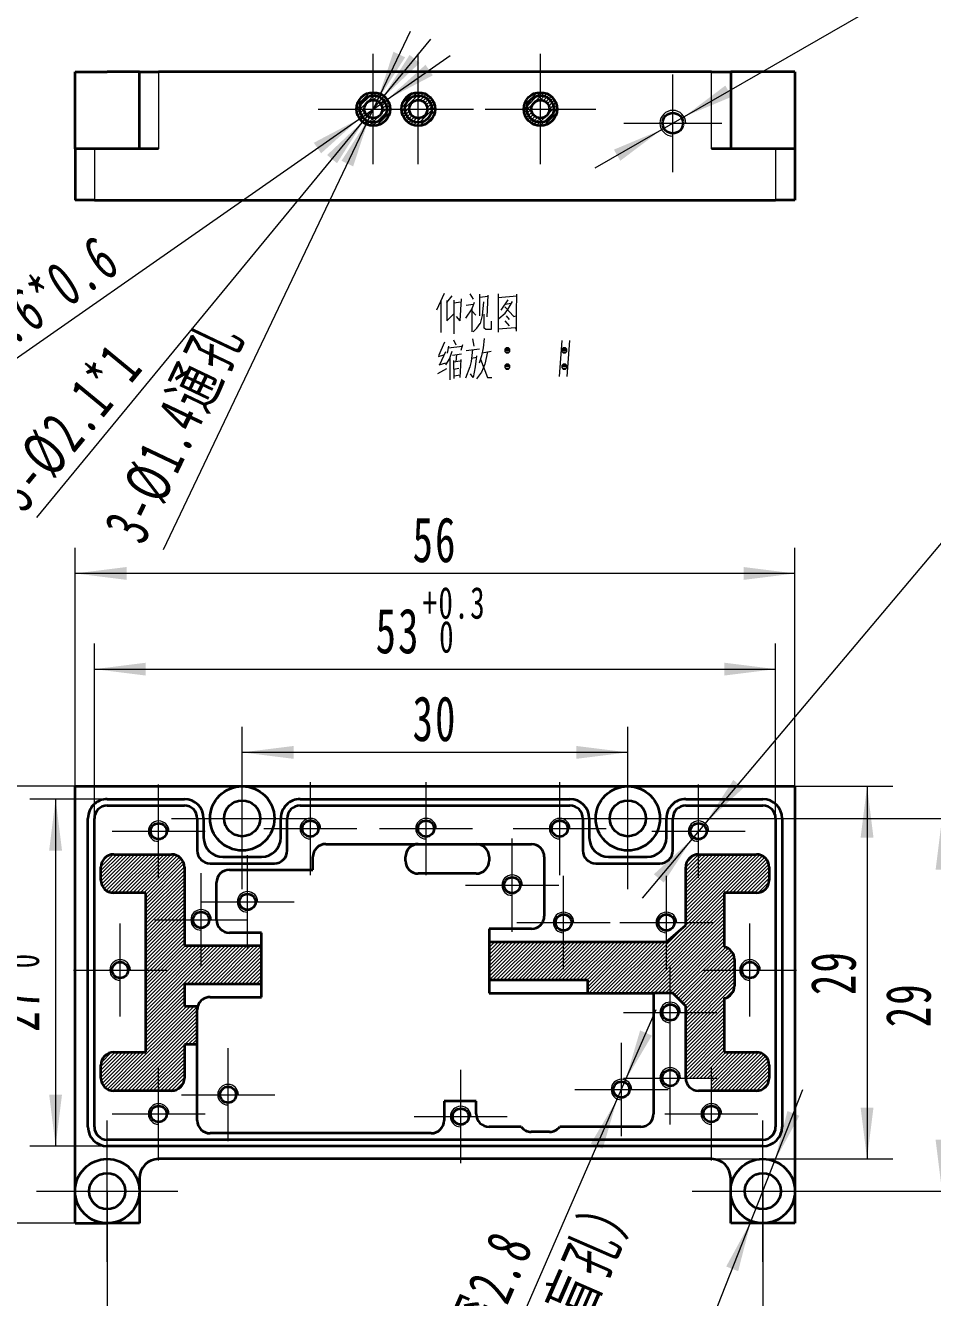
# Model space of a CAD drawing. Header units: millimetres. Extents: x -149 to 251, y -105 to 142.
# Drawn here: x -112.3 to -41.7, y -18.6 to 80.3 of the extents above; entities that cross this region are included whole.
import ezdxf

# ---------------------------------------------------------------- set-up
doc = ezdxf.new("R2010")
doc.units = ezdxf.units.MM
doc.linetypes.add('点画线', pattern=[18, 12, -2, 2, -2])
doc.layers.get('0').update_dxf_attribs({"color": 255, "lineweight": 35})
for name, color, linetype, lineweight in [('中心线层', 1, '点画线', 18), ('剖面线层', 2, 'Continuous', 18), ('尺寸线层', 3, 'Continuous', 18), ('细实线层', 3, 'Continuous', 18)]:
    doc.layers.add(name, color=color, linetype=linetype, lineweight=lineweight)
doc.styles.add('标准', font='', dxfattribs={"width": 0.667})
doc.styles.get('标准').set_extended_font_data('宋体')
doc.dimstyles.new('标准', dxfattribs={"dimtxt": 3.5, "dimasz": 4, "dimexe": 2, "dimexo": 0, "dimgap": 0.85, "dimtad": 1, "dimdec": 1, "dimdsep": 46, "dimtxsty": '标准', "dimblk": '_CAXARROW', "dimcen": 0, "dimdle": 6, "dimclrt": 256, "dimadec": 1, "dimazin": 2, "dimtfac": 0.707107, "dimtmove": 2, "dimatfit": 3, "dimfxl": 0, "dimfrac": 2, "dimtolj": 1, "dimlwd": -1, "dimlwe": -1, "dimarcsym": 0})
pattern_1 = [(45, (0, 0), (-0.14142136, 0.14142136), [])]

# ---------------------------------------------------------------- blocks, each defined once
blk = doc.blocks.new('*X4')
at = {"layer": '尺寸线层', "linetype": 'Continuous'}
for points in [[(-108.452, 37.703), (-104.452, 37.203), (-104.452, 38.203)], [(-52.452, 37.703), (-56.452, 37.203), (-56.452, 38.203)]]:
    blk.add_hatch(color=0, dxfattribs=at).paths.add_polyline_path(points, flags=0)
at = {"layer": '尺寸线层', "color": 0, "linetype": 'Continuous'}
for p, q in [((-108.452, 21.148), (-108.452, 39.703)), ((-52.452, 21.148), (-52.452, 39.703)), ((-52.452, 37.703), (-108.452, 37.703))]:
    blk.add_line(p, q, dxfattribs=at)
at = {"layer": '尺寸线层', "insert": (-80.452, 40.303), "char_height": 3.5, "width": 7, "attachment_point": 5, "line_spacing_factor": 1.15057, "style": '标准'}
blk.add_mtext('\\T1.1;56', dxfattribs=at)
blk = doc.blocks.new('_CAXARROW')
blk.add_hatch(color=256).paths.add_polyline_path([(0, 0), (-1, 0.125), (-1, -0.125)], flags=0)
blk = doc.blocks.new('*X5')
at = {"layer": '尺寸线层', "linetype": 'Continuous'}
for points in [[(-118.906, 21.148), (-118.406, 17.148), (-119.406, 17.148)], [(-118.906, -12.852), (-118.406, -8.852), (-119.406, -8.852)]]:
    blk.add_hatch(color=0, dxfattribs=at).paths.add_polyline_path(points, flags=0)
at = {"layer": '尺寸线层', "color": 0, "linetype": 'Continuous'}
for p, q in [((-108.452, 21.148), (-120.906, 21.148)), ((-118.906, 21.148), (-118.906, -12.852)), ((-108.452, -12.852), (-120.906, -12.852))]:
    blk.add_line(p, q, dxfattribs=at)
at = {"layer": '尺寸线层', "insert": (-121.506, 4.148), "char_height": 3.5, "width": 7, "attachment_point": 5, "rotation": 90, "line_spacing_factor": 1.15057, "style": '标准'}
blk.add_mtext('\\T1.1;34', dxfattribs=at)
blk = doc.blocks.new('*X8')
at = {"attachment_point": 1, "line_spacing_factor": 1.15057, "style": '标准'}
for s, insert, char_height, width in [('\\T1.1;+0.3', (-81.422, 36.656), 2.4749, 98.99498), ('\\T1.1;53', (-85.075, 34.987), 3.5, 140), ('\\T1.1;0', (-80.131, 34.018), 2.4749, 98.99498)]:
    blk.add_mtext(s, dxfattribs=dict(at, insert=insert, char_height=char_height, width=width))
blk = doc.blocks.new('*X7')
at = {"layer": '尺寸线层', "linetype": 'Continuous'}
for points in [[(-106.952, 30.258), (-102.952, 30.758), (-102.952, 29.758)], [(-53.952, 30.258), (-57.952, 30.758), (-57.952, 29.758)]]:
    blk.add_hatch(color=0, dxfattribs=at).paths.add_polyline_path(points, flags=0)
at = {"layer": '尺寸线层', "color": 0, "linetype": 'Continuous'}
for p, q in [((-106.952, 18.648), (-106.952, 32.258)), ((-53.952, 18.648), (-53.952, 32.258)), ((-106.952, 30.258), (-53.952, 30.258))]:
    blk.add_line(p, q, dxfattribs=at)
at = {"layer": '尺寸线层'}
blk.add_blockref('*X8', (0, 0), dxfattribs=at)
blk = doc.blocks.new('*X10')
at = {"attachment_point": 1, "rotation": 90, "line_spacing_factor": 1.15057, "style": '标准'}
for s, insert, char_height, width in [('\\T1.1;+0.3', (-116.37, 5.691), 2.4749, 98.99498), ('\\T1.1;0', (-113.731, 6.982), 2.4749, 98.99498), ('\\T1.1;27', (-114.74, 2.039), 3.5, 140)]:
    blk.add_mtext(s, dxfattribs=dict(at, insert=insert, char_height=char_height, width=width))
blk = doc.blocks.new('*X9')
at = {"layer": '尺寸线层', "linetype": 'Continuous'}
for points in [[(-109.971, 20.148), (-109.471, 16.148), (-110.471, 16.148)], [(-109.971, -6.852), (-109.471, -2.852), (-110.471, -2.852)]]:
    blk.add_hatch(color=0, dxfattribs=at).paths.add_polyline_path(points, flags=0)
at = {"layer": '尺寸线层', "color": 0, "linetype": 'Continuous'}
for p, q in [((-105.952, 20.148), (-111.971, 20.148)), ((-109.971, 20.148), (-109.971, -6.852)), ((-105.952, -6.852), (-111.971, -6.852))]:
    blk.add_line(p, q, dxfattribs=at)
at = {"layer": '尺寸线层'}
blk.add_blockref('*X10', (0, 0), dxfattribs=at)
blk = doc.blocks.new('*X11')
at = {"layer": '尺寸线层', "linetype": 'Continuous'}
for points in [[(-46.842, 21.148), (-46.342, 17.148), (-47.342, 17.148)], [(-46.842, -7.852), (-46.342, -3.852), (-47.342, -3.852)]]:
    blk.add_hatch(color=0, dxfattribs=at).paths.add_polyline_path(points, flags=0)
at = {"layer": '尺寸线层', "color": 0, "linetype": 'Continuous'}
for p, q in [((-52.452, 21.148), (-44.842, 21.148)), ((-46.842, 21.148), (-46.842, -7.852)), ((-58.952, -7.852), (-44.842, -7.852))]:
    blk.add_line(p, q, dxfattribs=at)
at = {"layer": '尺寸线层', "insert": (-49.442, 6.648), "char_height": 3.5, "width": 7, "attachment_point": 5, "rotation": 90, "line_spacing_factor": 1.15057, "style": '标准'}
blk.add_mtext('\\T1.1;29', dxfattribs=at)
blk = doc.blocks.new('*X12')
at = {"layer": '尺寸线层', "linetype": 'Continuous'}
for points in [[(-65.633, -1.719), (-64.495, 2.148), (-63.578, 1.749)], [(-66.272, -3.186), (-68.327, -6.654), (-67.41, -7.053)]]:
    blk.add_hatch(color=0, dxfattribs=at).paths.add_polyline_path(points, flags=0)
at = {"layer": '尺寸线层', "color": 0, "linetype": 'Continuous'}
blk.add_line((-81.18, -37.434), (-63.238, 3.783), dxfattribs=at)
at = {"layer": '尺寸线层', "char_height": 3.5, "attachment_point": 5, "rotation": 66.47674, "line_spacing_factor": 1.15057, "style": '标准'}
for s, insert, width in [('\\T1.1;底孔深%%C3.5（盲孔）', (-72.383, -25.152), 59.08879), ('\\T1.1;4-M1.6深2.8', (-78.033, -22.693), 38.88758)]:
    blk.add_mtext(s, dxfattribs=dict(at, insert=insert, width=width))
blk = doc.blocks.new('*X13')
at = {"layer": '尺寸线层', "linetype": 'Continuous'}
for points in [[(-59.437, 18.26), (-56.479, 20.999), (-57.245, 21.643)], [(-60.467, 17.036), (-62.66, 13.653), (-63.425, 14.297)]]:
    blk.add_hatch(color=0, dxfattribs=at).paths.add_polyline_path(points, flags=0)
at = {"layer": '尺寸线层', "color": 0, "linetype": 'Continuous'}
blk.add_line((-22.6, 62.041), (-64.33, 12.445), dxfattribs=at)
at = {"layer": '尺寸线层', "char_height": 3.5, "attachment_point": 5, "rotation": 49.92254, "line_spacing_factor": 1.15057, "style": '标准'}
for s, insert, width in [('\\T1.1;15-M1.6深4', (-30.507, 57.301), 34.87224), ('\\T1.1;底孔深5', (-25.792, 53.333), 23.58883)]:
    blk.add_mtext(s, dxfattribs=dict(at, insert=insert, width=width))
blk = doc.blocks.new('*X16')
at = {"layer": '尺寸线层', "linetype": 'Continuous'}
for points in [[(-54.036, -8.026), (-53.035, -4.121), (-52.105, -4.488)], [(-55.869, -12.678), (-57.8, -16.217), (-56.87, -16.583)]]:
    blk.add_hatch(color=0, dxfattribs=at).paths.add_polyline_path(points, flags=0)
at = {"layer": '尺寸线层', "color": 0, "linetype": 'Continuous'}
blk.add_line((-67.788, -42.933), (-51.837, -2.444), dxfattribs=at)
at = {"layer": '尺寸线层', "char_height": 3.5, "attachment_point": 5, "rotation": 68.49744, "line_spacing_factor": 1.15057, "style": '标准'}
for s, insert, width in [('\\T1.1;4-%%C2.8', (-68.287, -37.106), 20.95862), ('\\T1.1;%%C5*90%%D', (-63.376, -39.04), 20.46578)]:
    blk.add_mtext(s, dxfattribs=dict(at, insert=insert, width=width))
blk = doc.blocks.new('*X17')
at = {"layer": '尺寸线层', "linetype": 'Continuous'}
for points in [[(-95.452, 23.78), (-91.452, 23.28), (-91.452, 24.28)], [(-65.452, 23.78), (-69.452, 23.28), (-69.452, 24.28)]]:
    blk.add_hatch(color=0, dxfattribs=at).paths.add_polyline_path(points, flags=0)
at = {"layer": '尺寸线层', "color": 0, "linetype": 'Continuous'}
for p, q in [((-95.452, 18.648), (-95.452, 25.78)), ((-65.452, 18.648), (-65.452, 25.78)), ((-65.452, 23.78), (-95.452, 23.78))]:
    blk.add_line(p, q, dxfattribs=at)
at = {"layer": '尺寸线层', "insert": (-80.452, 26.38), "char_height": 3.5, "width": 7, "attachment_point": 5, "line_spacing_factor": 1.15057, "style": '标准'}
blk.add_mtext('\\T1.1;30', dxfattribs=at)
blk = doc.blocks.new('*X18')
at = {"layer": '尺寸线层', "linetype": 'Continuous'}
for points in [[(-41.009, 18.648), (-40.509, 14.648), (-41.509, 14.648)], [(-41.009, -10.352), (-40.509, -6.352), (-41.509, -6.352)]]:
    blk.add_hatch(color=0, dxfattribs=at).paths.add_polyline_path(points, flags=0)
at = {"layer": '尺寸线层', "color": 0, "linetype": 'Continuous'}
for p, q in [((-65.452, 18.648), (-39.009, 18.648)), ((-41.009, 18.648), (-41.009, -10.352)), ((-54.952, -10.352), (-39.009, -10.352))]:
    blk.add_line(p, q, dxfattribs=at)
at = {"layer": '尺寸线层', "insert": (-43.609, 4.148), "char_height": 3.5, "width": 7, "attachment_point": 5, "rotation": 90, "line_spacing_factor": 1.15057, "style": '标准'}
blk.add_mtext('\\T1.1;29', dxfattribs=at)
blk = doc.blocks.new('*X19')
at = {"layer": '尺寸线层', "linetype": 'Continuous'}
for points in [[(-105.952, -45.093), (-101.952, -45.593), (-101.952, -44.593)], [(-54.952, -45.093), (-58.952, -45.593), (-58.952, -44.593)]]:
    blk.add_hatch(color=0, dxfattribs=at).paths.add_polyline_path(points, flags=0)
at = {"layer": '尺寸线层', "color": 0, "linetype": 'Continuous'}
for p, q in [((-105.952, -10.352), (-105.952, -47.093)), ((-54.952, -10.352), (-54.952, -47.093)), ((-54.952, -45.093), (-105.952, -45.093))]:
    blk.add_line(p, q, dxfattribs=at)
at = {"layer": '尺寸线层', "insert": (-80.452, -42.493), "char_height": 3.5, "width": 7, "attachment_point": 5, "line_spacing_factor": 1.15057, "style": '标准'}
blk.add_mtext('\\T1.1;51', dxfattribs=at)
blk = doc.blocks.new('*X26')
at = {"layer": '尺寸线层', "linetype": 'Continuous'}
for points in [[(-61.085, 73.233), (-57.368, 74.792), (-57.866, 75.659)], [(-62.819, 72.236), (-66.039, 69.81), (-66.537, 70.677)]]:
    blk.add_hatch(color=0, dxfattribs=at).paths.add_polyline_path(points, flags=0)
at = {"layer": '尺寸线层', "color": 0, "linetype": 'Continuous'}
blk.add_line((-41.015, 84.765), (-68.022, 69.247), dxfattribs=at)
at = {"layer": '尺寸线层', "insert": (-46.256, 85.212), "char_height": 3.5, "width": 17.28568, "attachment_point": 5, "rotation": 29.88054, "line_spacing_factor": 1.15057, "style": '标准'}
blk.add_mtext('\\T1.1;M2深4', dxfattribs=at)
blk = doc.blocks.new('*X27')
at = {"layer": '尺寸线层', "linetype": 'Continuous'}
for points in [[(-84.186, 74.579), (-81.193, 77.278), (-80.621, 76.459)], [(-86.318, 73.09), (-89.884, 71.21), (-89.312, 70.39)]]:
    blk.add_hatch(color=0, dxfattribs=at).paths.add_polyline_path(points, flags=0)
at = {"layer": '尺寸线层', "color": 0, "linetype": 'Continuous'}
blk.add_line((-118.963, 50.298), (-79.267, 78.013), dxfattribs=at)
at = {"layer": '尺寸线层', "insert": (-113.187, 57.502), "char_height": 3.5, "width": 35.43771, "attachment_point": 5, "rotation": 34.92248, "line_spacing_factor": 1.15057, "style": '标准'}
blk.add_mtext('\\T1.1;3-%%C2.6*0.6', dxfattribs=at)
blk = doc.blocks.new('*X28')
at = {"layer": '尺寸线层', "linetype": 'Continuous'}
for points in [[(-84.585, 74.645), (-82.427, 78.05), (-81.655, 77.414)], [(-85.92, 73.024), (-88.849, 70.255), (-88.078, 69.619)]]:
    blk.add_hatch(color=0, dxfattribs=at).paths.add_polyline_path(points, flags=0)
at = {"layer": '尺寸线层', "color": 0, "linetype": 'Continuous'}
blk.add_line((-111.437, 42.052), (-80.769, 79.276), dxfattribs=at)
at = {"layer": '尺寸线层', "insert": (-109.021, 49.074), "char_height": 3.5, "width": 27.82205, "attachment_point": 5, "rotation": 50.51536, "line_spacing_factor": 1.15057, "style": '标准'}
blk.add_mtext('\\T1.1;3-%%C2.1*1', dxfattribs=at)
blk = doc.blocks.new('*X29')
at = {"layer": '尺寸线层', "linetype": 'Continuous'}
for points in [[(-84.951, 74.466), (-83.682, 78.292), (-82.779, 77.862)], [(-85.554, 73.202), (-87.726, 69.807), (-86.823, 69.376)]]:
    blk.add_hatch(color=0, dxfattribs=at).paths.add_polyline_path(points, flags=0)
at = {"layer": '尺寸线层', "color": 0, "linetype": 'Continuous'}
blk.add_line((-101.588, 39.555), (-82.37, 79.883), dxfattribs=at)
at = {"layer": '尺寸线层', "insert": (-100.626, 48.748), "char_height": 3.5, "width": 34.85149, "attachment_point": 5, "rotation": 64.51957, "line_spacing_factor": 1.15057, "style": '标准'}
blk.add_mtext('\\T1.1;3-%%C1.4通孔', dxfattribs=at)

msp = doc.modelspace()

# ---------------------------------------------------------------- hatches: boundary and pattern name
at = {"layer": '剖面线层'}
h = msp.add_hatch(dxfattribs=at)
h.set_pattern_fill('无图案', color=256, scale=0.2, angle=45, style=0, pattern_type=0)
h.set_pattern_definition(pattern_1)
edge = h.paths.add_edge_path(flags=0)
edge.add_line((-85.252, 72.534), (-85.252, 72.647))
edge.add_line((-85.252, 72.647), (-85.252, 72.784))
edge.add_arc((-85.252, 73.834), 1.05, 270, 360)
edge.add_line((-84.202, 73.834), (-83.952, 73.834))
edge.add_arc((-85.252, 73.834), 1.3, -90, 0, ccw=False)
edge = h.paths.add_edge_path(flags=0)
edge.add_arc((-85.252, 73.834), 1.3, 243.87227, 270, ccw=False)
edge.add_arc((-85.252, 73.834), 1.3, 180, 243.87227, ccw=False)
edge.add_line((-86.552, 73.834), (-86.302, 73.834))
edge.add_arc((-85.252, 73.834), 1.05, 180, 270)
edge.add_line((-85.252, 72.784), (-85.252, 72.534))
edge = h.paths.add_edge_path(flags=0)
edge.add_arc((-85.252, 73.834), 1.3, 152.92785, 180, ccw=False)
edge.add_arc((-85.252, 73.834), 1.3, 90, 152.92785, ccw=False)
edge.add_line((-85.252, 75.134), (-85.252, 74.884))
edge.add_arc((-85.252, 73.834), 1.05, 90, 180)
edge.add_line((-86.302, 73.834), (-86.552, 73.834))
edge = h.paths.add_edge_path(flags=0)
edge.add_arc((-85.252, 73.834), 1.05, 0, 74.40808)
edge.add_arc((-85.252, 73.834), 1.05, 74.40808, 90)
edge.add_line((-85.252, 74.884), (-85.252, 75.134))
edge.add_arc((-85.252, 73.834), 1.3, 0, 90, ccw=False)
edge.add_line((-83.952, 73.834), (-84.202, 73.834))
edge = h.paths.add_edge_path(flags=0)
edge.add_arc((-85.252, 73.834), 0.7, 0, 49.42473)
edge.add_arc((-85.252, 73.834), 0.7, 49.42473, 90)
edge.add_line((-85.252, 74.534), (-85.252, 74.884))
edge.add_arc((-85.252, 73.834), 1.05, 0, 90, ccw=False)
edge.add_line((-84.202, 73.834), (-84.552, 73.834))
edge = h.paths.add_edge_path(flags=0)
edge.add_arc((-85.252, 73.834), 0.7, 270, 320.24568)
edge.add_arc((-85.252, 73.834), 0.7, 320.24568, 360)
edge.add_line((-84.552, 73.834), (-84.202, 73.834))
edge.add_arc((-85.252, 73.834), 1.05, -90, 0, ccw=False)
edge.add_line((-85.252, 72.784), (-85.252, 73.134))
edge = h.paths.add_edge_path(flags=0)
edge.add_arc((-85.252, 73.834), 1.05, 224.61458, 270, ccw=False)
edge.add_arc((-85.252, 73.834), 1.05, 180, 224.61458, ccw=False)
edge.add_line((-86.302, 73.834), (-85.952, 73.834))
edge.add_arc((-85.252, 73.834), 0.7, 180, 270)
edge.add_line((-85.252, 73.134), (-85.252, 72.784))
edge = h.paths.add_edge_path(flags=0)
edge.add_arc((-85.252, 73.834), 1.05, 159.26228, 180, ccw=False)
edge.add_arc((-85.252, 73.834), 1.05, 90, 159.26228, ccw=False)
edge.add_line((-85.252, 74.884), (-85.252, 74.534))
edge.add_arc((-85.252, 73.834), 0.7, 90, 180)
edge.add_line((-85.952, 73.834), (-86.302, 73.834))
h = msp.add_hatch(dxfattribs=at)
h.set_pattern_fill('无图案', color=256, scale=0.2, angle=45, style=0, pattern_type=0)
h.set_pattern_definition(pattern_1)
edge = h.paths.add_edge_path(flags=0)
edge.add_arc((-81.752, 73.834), 1.3, 231.54979, 270, ccw=False)
edge.add_arc((-81.752, 73.834), 1.3, 180, 231.54979, ccw=False)
edge.add_line((-83.052, 73.834), (-82.802, 73.834))
edge.add_arc((-81.752, 73.834), 1.05, 180, 270)
edge.add_line((-81.752, 72.784), (-81.752, 72.534))
edge = h.paths.add_edge_path(flags=0)
edge.add_arc((-81.752, 73.834), 1.3, 142.40074, 180, ccw=False)
edge.add_arc((-81.752, 73.834), 1.3, 90, 142.40074, ccw=False)
edge.add_line((-81.752, 75.134), (-81.752, 74.884))
edge.add_arc((-81.752, 73.834), 1.05, 90, 180)
edge.add_line((-82.802, 73.834), (-83.052, 73.834))
edge = h.paths.add_edge_path(flags=0)
edge.add_arc((-81.752, 73.834), 1.05, 141.52578, 180, ccw=False)
edge.add_arc((-81.752, 73.834), 1.05, 90, 141.52578, ccw=False)
edge.add_line((-81.752, 74.884), (-81.752, 74.534))
edge.add_arc((-81.752, 73.834), 0.7, 90, 180)
edge.add_line((-82.452, 73.834), (-82.802, 73.834))
edge = h.paths.add_edge_path(flags=0)
edge.add_arc((-81.752, 73.834), 1.05, 213.04504, 270, ccw=False)
edge.add_arc((-81.752, 73.834), 1.05, 180, 213.04504, ccw=False)
edge.add_line((-82.802, 73.834), (-82.452, 73.834))
edge.add_arc((-81.752, 73.834), 0.7, 180, 270)
edge.add_line((-81.752, 73.134), (-81.752, 72.784))
edge = h.paths.add_edge_path(flags=0)
edge.add_line((-81.752, 72.534), (-81.752, 72.702))
edge.add_line((-81.752, 72.702), (-81.752, 72.784))
edge.add_arc((-81.752, 73.834), 1.05, 270, 360)
edge.add_line((-80.702, 73.834), (-80.452, 73.834))
edge.add_arc((-81.752, 73.834), 1.3, -90, 0, ccw=False)
edge = h.paths.add_edge_path(flags=0)
edge.add_line((-81.752, 72.784), (-81.752, 73.115))
edge.add_line((-81.752, 73.115), (-81.752, 73.134))
edge.add_arc((-81.752, 73.834), 0.7, 270, 360)
edge.add_line((-81.052, 73.834), (-80.702, 73.834))
edge.add_arc((-81.752, 73.834), 1.05, 270, 360, ccw=False)
edge = h.paths.add_edge_path(flags=0)
edge.add_arc((-81.752, 73.834), 1.05, 360, 380.05897)
edge.add_arc((-81.752, 73.834), 1.05, 20.05897, 90)
edge.add_line((-81.752, 74.884), (-81.752, 75.134))
edge.add_arc((-81.752, 73.834), 1.3, 0, 90, ccw=False)
edge.add_line((-80.452, 73.834), (-80.702, 73.834))
edge = h.paths.add_edge_path(flags=0)
edge.add_arc((-81.752, 73.834), 0.7, 0, 30.96275)
edge.add_arc((-81.752, 73.834), 0.7, 30.96275, 90)
edge.add_line((-81.752, 74.534), (-81.752, 74.884))
edge.add_arc((-81.752, 73.834), 1.05, 0, 90, ccw=False)
edge.add_line((-80.702, 73.834), (-81.052, 73.834))
h = msp.add_hatch(dxfattribs=at)
h.set_pattern_fill('无图案', color=256, scale=0.2, angle=45, style=0, pattern_type=0)
h.set_pattern_definition(pattern_1)
edge = h.paths.add_edge_path(flags=0)
edge.add_arc((-72.252, 73.834), 1.3, 240.92125, 270, ccw=False)
edge.add_arc((-72.252, 73.834), 1.3, 180, 240.92125, ccw=False)
edge.add_line((-73.552, 73.834), (-73.302, 73.834))
edge.add_arc((-72.252, 73.834), 1.05, 180, 270)
edge.add_line((-72.252, 72.784), (-72.252, 72.534))
edge = h.paths.add_edge_path(flags=0)
edge.add_arc((-72.252, 73.834), 1.05, 227.68137, 270, ccw=False)
edge.add_arc((-72.252, 73.834), 1.05, 180, 227.68137, ccw=False)
edge.add_line((-73.302, 73.834), (-72.952, 73.834))
edge.add_arc((-72.252, 73.834), 0.7, 180, 270)
edge.add_line((-72.252, 73.134), (-72.252, 72.784))
edge = h.paths.add_edge_path(flags=0)
edge.add_line((-72.252, 72.534), (-72.252, 72.718))
edge.add_line((-72.252, 72.718), (-72.252, 72.784))
edge.add_arc((-72.252, 73.834), 1.05, 270, 360)
edge.add_line((-71.202, 73.834), (-70.952, 73.834))
edge.add_arc((-72.252, 73.834), 1.3, 270, 360, ccw=False)
edge = h.paths.add_edge_path(flags=0)
edge.add_line((-72.252, 72.784), (-72.252, 73.118))
edge.add_line((-72.252, 73.118), (-72.252, 73.134))
edge.add_arc((-72.252, 73.834), 0.7, 270, 360)
edge.add_line((-71.552, 73.834), (-71.202, 73.834))
edge.add_arc((-72.252, 73.834), 1.05, 270, 360, ccw=False)
edge = h.paths.add_edge_path(flags=0)
edge.add_arc((-72.252, 73.834), 0.7, 0, 22.06059)
edge.add_arc((-72.252, 73.834), 0.7, 22.06059, 90)
edge.add_line((-72.252, 74.534), (-72.252, 74.884))
edge.add_arc((-72.252, 73.834), 1.05, 0, 90, ccw=False)
edge.add_line((-71.202, 73.834), (-71.552, 73.834))
edge = h.paths.add_edge_path(flags=0)
edge.add_arc((-72.252, 73.834), 1.05, 0, 16.19715)
edge.add_arc((-72.252, 73.834), 1.05, 16.19715, 90)
edge.add_line((-72.252, 74.884), (-72.252, 75.134))
edge.add_arc((-72.252, 73.834), 1.3, 0, 90, ccw=False)
edge.add_line((-70.952, 73.834), (-71.202, 73.834))
edge = h.paths.add_edge_path(flags=0)
edge.add_arc((-72.252, 73.834), 1.05, 166.85648, 180, ccw=False)
edge.add_arc((-72.252, 73.834), 1.05, 90, 166.85648, ccw=False)
edge.add_line((-72.252, 74.884), (-72.252, 74.534))
edge.add_arc((-72.252, 73.834), 0.7, 90, 180)
edge.add_line((-72.952, 73.834), (-73.302, 73.834))
edge = h.paths.add_edge_path(flags=0)
edge.add_arc((-72.252, 73.834), 1.3, 171.50119, 180, ccw=False)
edge.add_arc((-72.252, 73.834), 1.3, 90, 171.50119, ccw=False)
edge.add_line((-72.252, 75.134), (-72.252, 74.884))
edge.add_arc((-72.252, 73.834), 1.05, 90, 180)
edge.add_line((-73.302, 73.834), (-73.552, 73.834))
h = msp.add_hatch(dxfattribs=at)
h.set_pattern_fill('无图案', color=256, scale=0.2, angle=45, style=0, pattern_type=0)
h.set_pattern_definition(pattern_1)
edge = h.paths.add_edge_path(flags=0)
edge.add_line((-102.952, 0.448), (-102.952, 6.22))
edge.add_line((-102.952, 6.22), (-102.952, 6.848))
edge.add_line((-102.952, 6.848), (-102.952, 12.848))
edge.add_line((-102.952, 12.848), (-105.452, 12.848))
edge.add_arc((-105.452, 13.848), 1, 180.00001, 270, ccw=False)
edge.add_line((-106.452, 13.848), (-106.452, 14.848))
edge.add_arc((-105.452, 14.848), 1, 90, 179.99979, ccw=False)
edge.add_line((-105.452, 15.848), (-101.952, 15.848))
edge.add_line((-101.952, 15.848), (-100.952, 15.848))
edge.add_arc((-100.952, 14.848), 1, 0, 90, ccw=False)
edge.add_line((-99.952, 14.848), (-99.952, 10.748))
edge.add_line((-99.952, 10.748), (-99.952, 8.748))
edge.add_line((-99.952, 8.748), (-98.652, 8.748))
edge.add_line((-98.652, 8.748), (-93.952, 8.748))
edge.add_line((-93.952, 8.748), (-93.952, 5.748))
edge.add_line((-93.952, 5.748), (-99.952, 5.748))
edge.add_line((-99.952, 5.748), (-99.952, 4.048))
edge.add_line((-99.952, 4.048), (-98.906, 4.048))
edge.add_arc((-97.952, 3.748), 1, 162.54308, 180.00001)
edge.add_line((-98.952, 3.748), (-98.952, 1.048))
edge.add_line((-98.952, 1.048), (-99.952, 1.048))
edge.add_line((-99.952, 1.048), (-99.952, -1.552))
edge.add_arc((-100.952, -1.552), 1, -90, 0, ccw=False)
edge.add_line((-100.952, -2.552), (-101.952, -2.552))
edge.add_line((-101.952, -2.552), (-105.452, -2.552))
edge.add_arc((-105.452, -1.552), 1, 180.00001, 270, ccw=False)
edge.add_line((-106.452, -1.552), (-106.452, -0.552))
edge.add_arc((-105.452, -0.552), 1, 90, 180.00001, ccw=False)
edge.add_line((-105.452, 0.448), (-102.952, 0.448))
h = msp.add_hatch(dxfattribs=at)
h.set_pattern_fill('无图案', color=256, scale=0.2, angle=45, style=0, pattern_type=0)
h.set_pattern_definition(pattern_1)
edge = h.paths.add_edge_path(flags=0)
edge.add_line((-76.252, 9.048), (-70.452, 9.048))
edge.add_line((-70.452, 9.048), (-62.452, 9.048))
edge.add_line((-62.452, 9.048), (-60.952, 10.348))
edge.add_line((-60.952, 10.348), (-60.952, 10.548))
edge.add_line((-60.952, 10.548), (-60.952, 14.848))
edge.add_arc((-59.952, 14.848), 1, 90, 180.00001, ccw=False)
edge.add_line((-59.952, 15.848), (-55.452, 15.848))
edge.add_arc((-55.452, 14.848), 1, 0, 90, ccw=False)
edge.add_line((-54.452, 14.848), (-54.452, 13.848))
edge.add_arc((-55.452, 13.848), 1, -90, 0, ccw=False)
edge.add_line((-55.452, 12.848), (-57.952, 12.848))
edge.add_line((-57.952, 12.848), (-57.952, 8.648))
edge.add_arc((-58.152, 7.668), 1, 0, 78.46304, ccw=False)
edge.add_line((-57.152, 7.668), (-57.152, 6.848))
edge.add_line((-57.152, 6.848), (-57.152, 5.628))
edge.add_arc((-58.152, 5.628), 1, -78.46304, 0, ccw=False)
edge.add_line((-57.952, 4.648), (-57.952, 0.448))
edge.add_line((-57.952, 0.448), (-55.452, 0.448))
edge.add_arc((-55.452, -0.552), 1, 0, 90, ccw=False)
edge.add_line((-54.452, -0.552), (-54.452, -1.552))
edge.add_arc((-55.452, -1.552), 1, -90, 0, ccw=False)
edge.add_line((-55.452, -2.552), (-58.952, -2.552))
edge.add_line((-58.952, -2.552), (-58.952, -1.552))
edge.add_line((-58.952, -1.552), (-60.952, -1.552))
edge.add_line((-60.952, -1.552), (-60.952, 3.548))
edge.add_line((-60.952, 3.548), (-60.952, 4.048))
edge.add_line((-60.952, 4.048), (-61.952, 5.048))
edge.add_line((-61.952, 5.048), (-63.452, 5.048))
edge.add_line((-63.452, 5.048), (-68.552, 5.048))
edge.add_line((-68.552, 5.048), (-68.552, 6.048))
edge.add_line((-68.552, 6.048), (-76.252, 6.048))
edge.add_line((-76.252, 6.048), (-76.252, 6.979))
edge.add_line((-76.252, 6.979), (-76.252, 9.048))

# ---------------------------------------------------------------- linework, layer by layer
at = {"color": 7, "lineweight": 35, "ltscale": 0.15}
for p, q in [((-108.452, 70.734), (-108.452, 76.734)), ((-103.452, 70.734), (-103.452, 76.734)), ((-57.452, 76.734), (-57.452, 70.734)), ((-52.452, 76.734), (-52.452, 70.734)), ((-105.952, 20.148), (-99.952, 20.148)), ((-60.952, 20.148), (-54.952, 20.148)), ((-105.952, 19.648), (-99.952, 19.648)), ((-60.952, 19.648), (-54.952, 19.648))]:
    msp.add_line(p, q, dxfattribs=at)
at = {"color": 7, "lineweight": 35, "ltscale": 0.0625}
for p, q in [((-108.452, 76.734), (-105.952, 76.734)), ((-103.452, 76.734), (-105.952, 76.734)), ((-54.952, 76.734), (-57.452, 76.734)), ((-52.452, 76.734), (-54.952, 76.734)), ((-98.952, 18.648), (-98.952, 16.148)), ((-91.952, 16.148), (-91.952, 18.648)), ((-68.952, 18.648), (-68.952, 16.148)), ((-61.952, 16.148), (-61.952, 18.648)), ((-102.952, 12.848), (-105.452, 12.848)), ((-55.452, 12.848), (-57.952, 12.848)), ((-105.452, 0.448), (-102.952, 0.448)), ((-57.952, 0.448), (-55.452, 0.448)), ((-77.252, -3.352), (-79.752, -3.352)), ((-73.752, -5.352), (-76.252, -5.352)), ((-108.452, -12.852), (-108.452, -10.352)), ((-103.452, -10.352), (-103.452, -12.852)), ((-57.452, -12.852), (-57.452, -10.352)), ((-52.452, -10.352), (-52.452, -12.852)), ((-108.452, -12.852), (-105.952, -12.852)), ((-103.452, -12.852), (-105.952, -12.852)), ((-54.952, -12.852), (-57.452, -12.852)), ((-52.452, -12.852), (-54.952, -12.852))]:
    msp.add_line(p, q, dxfattribs=at)
at = {"color": 7, "lineweight": 35, "ltscale": 0.0375}
for p, q in [((-103.452, 76.734), (-101.952, 76.734)), ((-58.952, 76.734), (-57.452, 76.734)), ((-101.952, 70.734), (-103.452, 70.734)), ((-57.452, 70.734), (-58.952, 70.734)), ((-106.952, 66.734), (-108.452, 66.734)), ((-52.452, 66.734), (-53.952, 66.734)), ((-98.452, 18.648), (-98.452, 17.148)), ((-92.452, 17.148), (-92.452, 18.648)), ((-68.452, 18.648), (-68.452, 17.148)), ((-62.452, 17.148), (-62.452, 18.648)), ((-61.952, 5.048), (-63.452, 5.048)), ((-79.752, -3.352), (-79.752, -4.852))]:
    msp.add_line(p, q, dxfattribs=at)
at = {"color": 7, "lineweight": 35}
for p, q in [((-58.952, 76.734), (-101.952, 76.734)), ((-106.952, 66.734), (-53.952, 66.734)), ((-108.452, 21.148), (-52.452, 21.148)), ((-108.452, -10.352), (-108.452, 21.148)), ((-52.452, 21.148), (-52.452, -10.352)), ((-90.952, 20.148), (-69.952, 20.148)), ((-90.952, 19.648), (-69.952, 19.648)), ((-107.452, -5.352), (-107.452, 18.648)), ((-106.952, -5.352), (-106.952, 18.648)), ((-53.952, 18.648), (-53.952, -5.352)), ((-53.452, 18.648), (-53.452, -5.352)), ((-54.952, -6.352), (-105.952, -6.352)), ((-54.952, -6.852), (-105.952, -6.852)), ((-58.952, -7.852), (-101.952, -7.852))]:
    msp.add_line(p, q, dxfattribs=at)
at = {"color": 7, "lineweight": 13, "ltscale": 0.15}
for p, q in [((-101.952, 76.734), (-101.952, 70.734)), ((-58.952, 70.734), (-58.952, 76.734))]:
    msp.add_line(p, q, dxfattribs=at)
at = {"color": 7, "lineweight": 35, "ltscale": 0.1}
for p, q in [((-108.452, 70.734), (-108.452, 66.734)), ((-52.452, 70.734), (-52.452, 66.734))]:
    msp.add_line(p, q, dxfattribs=at)
at = {"color": 7, "lineweight": 35, "ltscale": 0.125}
for p, q in [((-103.452, 70.734), (-108.452, 70.734)), ((-52.452, 70.734), (-57.452, 70.734)), ((-97.952, 15.148), (-92.952, 15.148)), ((-67.952, 15.148), (-62.952, 15.148))]:
    msp.add_line(p, q, dxfattribs=at)
at = {"color": 7, "lineweight": 13, "ltscale": 0.1}
for p, q in [((-106.952, 70.734), (-106.952, 66.734)), ((-53.952, 70.734), (-53.952, 66.734))]:
    msp.add_line(p, q, dxfattribs=at)
at = {"color": 7, "lineweight": 35, "ltscale": 0.1125}
for p, q in [((-105.452, 15.848), (-100.952, 15.848)), ((-59.952, 15.848), (-55.452, 15.848)), ((-60.952, 10.348), (-60.952, 14.848)), ((-77.252, 14.348), (-81.752, 14.348)), ((-100.952, -2.552), (-105.452, -2.552)), ((-55.452, -2.552), (-59.952, -2.552))]:
    msp.add_line(p, q, dxfattribs=at)
at = {"color": 7, "lineweight": 35, "ltscale": 0.400002}
msp.add_line((-88.952, 16.648), (-72.952, 16.648), dxfattribs=at)
at = {"color": 7, "lineweight": 35, "ltscale": 0.025}
for p, q in [((-106.452, 13.848), (-106.452, 14.848)), ((-89.952, 14.648), (-89.952, 15.648)), ((-54.452, 14.848), (-54.452, 13.848)), ((-76.252, 10.048), (-76.252, 9.048)), ((-93.952, 8.748), (-93.952, 9.748)), ((-76.252, 6.048), (-76.252, 5.048)), ((-68.552, 5.048), (-68.552, 6.048)), ((-98.952, 1.048), (-99.952, 1.048)), ((-106.452, -1.552), (-106.452, -0.552)), ((-77.252, -4.352), (-77.252, -3.352)), ((-103.452, -9.352), (-103.452, -10.352)), ((-57.452, -10.352), (-57.452, -9.352))]:
    msp.add_line(p, q, dxfattribs=at)
at = {"color": 7, "lineweight": 35, "ltscale": 0.152499}
msp.add_line((-99.952, 14.848), (-99.952, 8.748), dxfattribs=at)
at = {"color": 7, "lineweight": 35, "ltscale": 0.075}
for p, q in [((-96.952, 15.648), (-93.952, 15.648)), ((-66.952, 15.648), (-63.952, 15.648)), ((-76.252, 9.048), (-76.252, 6.048)), ((-93.952, 5.748), (-93.952, 8.748))]:
    msp.add_line(p, q, dxfattribs=at)
at = {"color": 7, "lineweight": 35, "ltscale": 0.0075}
for p, q in [((-82.752, 15.348), (-82.752, 15.648)), ((-76.252, 15.648), (-76.252, 15.348))]:
    msp.add_line(p, q, dxfattribs=at)
at = {"color": 7, "lineweight": 35, "ltscale": 0.115}
msp.add_line((-71.952, 15.648), (-71.952, 11.048), dxfattribs=at)
at = {"color": 7, "lineweight": 35, "ltscale": 0.1625}
msp.add_line((-96.452, 14.648), (-89.952, 14.648), dxfattribs=at)
at = {"color": 7, "lineweight": 35, "ltscale": 0.072499}
msp.add_line((-97.452, 10.748), (-97.452, 13.648), dxfattribs=at)
at = {"color": 7, "lineweight": 35, "ltscale": 0.31}
msp.add_line((-102.952, 0.448), (-102.952, 12.848), dxfattribs=at)
at = {"color": 7, "lineweight": 35, "ltscale": 0.105}
for p, q in [((-57.952, 12.848), (-57.952, 8.648)), ((-57.952, 4.648), (-57.952, 0.448))]:
    msp.add_line(p, q, dxfattribs=at)
at = {"color": 7, "lineweight": 35, "ltscale": 0.082501}
msp.add_line((-72.952, 10.048), (-76.252, 10.048), dxfattribs=at)
at = {"color": 7, "lineweight": 35, "ltscale": 0.049624}
msp.add_line((-62.452, 9.048), (-60.952, 10.348), dxfattribs=at)
at = {"color": 7, "lineweight": 35, "ltscale": 0.062498}
msp.add_line((-93.952, 9.748), (-96.452, 9.748), dxfattribs=at)
at = {"color": 7, "lineweight": 35, "ltscale": 0.345001}
msp.add_line((-76.252, 9.048), (-62.452, 9.048), dxfattribs=at)
at = {"color": 7, "lineweight": 35, "ltscale": 0.149998}
for p, q in [((-99.952, 8.748), (-93.952, 8.748)), ((-93.952, 5.748), (-99.952, 5.748))]:
    msp.add_line(p, q, dxfattribs=at)
at = {"color": 7, "lineweight": 35, "ltscale": 0.05101}
msp.add_line((-57.152, 7.668), (-57.152, 5.628), dxfattribs=at)
at = {"color": 7, "lineweight": 35, "ltscale": 0.192499}
for p, q in [((-68.552, 6.048), (-76.252, 6.048)), ((-76.252, 5.048), (-68.552, 5.048))]:
    msp.add_line(p, q, dxfattribs=at)
at = {"color": 7, "lineweight": 35, "ltscale": 0.042501}
msp.add_line((-99.952, 5.748), (-99.952, 4.048), dxfattribs=at)
at = {"color": 7, "lineweight": 35, "ltscale": 0.025001}
for p, q in [((-93.952, 4.748), (-93.952, 5.748)), ((-54.452, -0.552), (-54.452, -1.552))]:
    msp.add_line(p, q, dxfattribs=at)
at = {"color": 7, "lineweight": 35, "ltscale": 0.127502}
msp.add_line((-68.552, 5.048), (-63.452, 5.048), dxfattribs=at)
at = {"color": 7, "lineweight": 35, "ltscale": 0.235}
msp.add_line((-63.452, 5.048), (-63.452, -4.352), dxfattribs=at)
at = {"color": 7, "lineweight": 35, "ltscale": 0.035355}
msp.add_line((-60.952, 4.048), (-61.952, 5.048), dxfattribs=at)
at = {"color": 7, "lineweight": 35, "ltscale": 0.026151}
msp.add_line((-99.952, 4.048), (-98.906, 4.048), dxfattribs=at)
at = {"color": 7, "lineweight": 35, "ltscale": 0.099998}
msp.add_line((-97.952, 4.748), (-93.952, 4.748), dxfattribs=at)
at = {"color": 7, "lineweight": 35, "ltscale": 0.14}
msp.add_line((-60.952, -1.552), (-60.952, 4.048), dxfattribs=at)
at = {"color": 7, "lineweight": 35, "ltscale": 0.0675}
msp.add_line((-98.952, 1.048), (-98.952, 3.748), dxfattribs=at)
at = {"color": 7, "lineweight": 35, "ltscale": 0.064999}
msp.add_line((-99.952, 1.048), (-99.952, -1.552), dxfattribs=at)
at = {"color": 7, "lineweight": 35, "ltscale": 0.1475}
msp.add_line((-98.952, -4.852), (-98.952, 1.048), dxfattribs=at)
at = {"color": 7, "lineweight": 35, "ltscale": 0.43}
msp.add_line((-80.752, -5.852), (-97.952, -5.852), dxfattribs=at)
at = {"color": 7, "lineweight": 35, "ltscale": 0.035382}
msp.add_line((-71.545, -5.742), (-72.96, -5.742), dxfattribs=at)
at = {"color": 7, "lineweight": 35, "ltscale": 0.157501}
msp.add_line((-64.452, -5.352), (-70.752, -5.352), dxfattribs=at)
at = {"color": 7, "lineweight": 13}
for points in [[(-79.752, 59.489), (-80.347, 58.194)], [(-77.757, 59.454), (-77.477, 59.034)], [(-76.987, 59.419), (-76.987, 57.739)], [(-75.552, 59.454), (-75.552, 57.984), (-75.552, 56.479)], [(-75.552, 59.419), (-75.552, 58.019), (-75.552, 56.619)], [(-74.117, 56.654), (-74.117, 58.019), (-74.082, 59.419)], [(-79.962, 56.444), (-79.962, 57.669), (-79.962, 58.929)], [(-79.542, 58.789), (-79.122, 59.314)], [(-79.542, 58.929), (-79.542, 57.354)], [(-78.982, 58.964), (-78.982, 57.669), (-78.982, 56.339)], [(-78.982, 58.754), (-78.457, 58.824)], [(-78.492, 57.354), (-78.387, 59.069)], [(-77.407, 58.789), (-77.582, 58.299), (-78.072, 57.564)], [(-78.037, 58.579), (-77.477, 58.649)], [(-76.322, 59.244), (-76.987, 59.174)], [(-76.672, 58.824), (-76.777, 57.774)], [(-76.392, 57.669), (-76.322, 59.349)], [(-74.082, 59.279), (-75.552, 59.139)], [(-74.782, 58.999), (-75.342, 58.194)], [(-75.027, 58.439), (-74.327, 57.704)], [(-74.992, 58.649), (-74.537, 58.719)], [(-74.782, 58.229), (-74.432, 58.859)], [(-79.542, 57.354), (-79.017, 57.879)], [(-78.492, 57.354), (-78.772, 57.704)], [(-77.582, 58.299), (-77.582, 56.514)], [(-77.582, 58.124), (-77.267, 57.809)], [(-76.777, 57.774), (-76.952, 57.144)], [(-76.637, 56.794), (-76.637, 57.879)], [(-75.482, 57.529), (-74.992, 57.949)], [(-74.992, 57.949), (-74.782, 58.229)], [(-74.922, 57.739), (-74.677, 57.459)], [(-74.327, 57.704), (-74.152, 57.739)], [(-77.477, 56.514), (-77.197, 56.794)], [(-77.197, 56.794), (-76.952, 57.144)], [(-76.497, 56.689), (-76.637, 56.794)], [(-76.077, 56.689), (-76.497, 56.689)], [(-76.077, 57.319), (-76.077, 56.689)], [(-75.552, 56.724), (-74.187, 56.829)], [(-75.027, 57.354), (-74.677, 56.969)], [(-74.117, 56.549), (-74.117, 56.654), (-74.187, 56.829)], [(-79.717, 55.709), (-80.172, 54.624)], [(-79.017, 55.884), (-78.842, 55.499)], [(-78.317, 55.499), (-78.457, 55.044)], [(-77.547, 55.954), (-77.442, 55.394)], [(-76.637, 55.989), (-76.707, 55.254)], [(-70.582, 55.814), (-70.687, 54.414), (-70.792, 53.014)], [(-69.987, 55.814), (-70.092, 54.414), (-70.197, 53.014)], [(-79.787, 54.694), (-80.207, 54.554)], [(-79.647, 54.939), (-80.102, 53.924)], [(-79.402, 55.394), (-79.507, 54.834)], [(-79.402, 55.254), (-78.352, 55.394)], [(-79.157, 54.974), (-79.332, 54.414)], [(-79.297, 54.484), (-79.297, 52.769)], [(-79.087, 54.694), (-78.387, 54.799)], [(-78.772, 54.729), (-78.842, 54.169)], [(-77.547, 55.114), (-77.652, 54.204), (-77.757, 53.784), (-78.072, 52.909)], [(-78.037, 55.044), (-76.987, 55.184)], [(-77.232, 54.624), (-77.337, 53.784), (-77.477, 52.944), (-77.687, 53.224)], [(-77.617, 54.449), (-77.232, 54.519)], [(-76.847, 54.624), (-77.022, 54.064)], [(-76.707, 55.254), (-76.847, 54.624)], [(-76.777, 54.869), (-76.077, 55.009)], [(-76.357, 54.939), (-76.567, 53.994)], [(-75.027, 55.079), (-74.642, 55.079)], [(-74.992, 55.184), (-74.677, 55.184)], [(-74.992, 54.939), (-74.677, 54.939)], [(-70.582, 55.079), (-70.197, 55.079)], [(-70.547, 55.184), (-70.232, 55.184)], [(-70.547, 54.939), (-70.232, 54.939)], [(-80.242, 53.259), (-79.542, 53.644)], [(-80.137, 53.924), (-79.612, 54.099)], [(-79.332, 54.414), (-79.647, 53.924)], [(-79.017, 54.274), (-78.982, 52.874)], [(-79.017, 54.169), (-78.492, 54.239)], [(-78.982, 53.609), (-78.597, 53.679)], [(-78.457, 54.344), (-78.527, 52.944)], [(-76.917, 54.379), (-76.357, 52.944)], [(-76.567, 53.994), (-76.847, 53.364)], [(-75.027, 53.819), (-74.642, 53.819)], [(-74.992, 53.924), (-74.677, 53.924)], [(-74.992, 53.679), (-74.677, 53.679)], [(-70.582, 53.819), (-70.197, 53.819)], [(-70.547, 53.924), (-70.232, 53.924)], [(-70.547, 53.679), (-70.232, 53.679)], [(-78.527, 53.119), (-78.947, 53.049)], [(-76.847, 53.364), (-77.232, 52.839)], [(-76.357, 52.944), (-76.042, 52.944)]]:
    msp.add_lwpolyline(points, dxfattribs=at)
for points in [[(-74.922, 54.869), (-74.747, 54.869), (-74.642, 54.974), (-74.642, 55.149), (-74.747, 55.254), (-74.922, 55.254), (-75.027, 55.149), (-75.027, 54.974)], [(-70.477, 54.869), (-70.302, 54.869), (-70.197, 54.974), (-70.197, 55.149), (-70.302, 55.254), (-70.477, 55.254), (-70.582, 55.149), (-70.582, 54.974)], [(-74.922, 53.609), (-74.747, 53.609), (-74.642, 53.714), (-74.642, 53.889), (-74.747, 53.994), (-74.922, 53.994), (-75.027, 53.889), (-75.027, 53.714)], [(-70.477, 53.609), (-70.302, 53.609), (-70.197, 53.714), (-70.197, 53.889), (-70.302, 53.994), (-70.477, 53.994), (-70.582, 53.889), (-70.582, 53.714)]]:
    msp.add_lwpolyline(points, close=True, dxfattribs=at)
at = {"color": 7, "lineweight": 35}
for centre, radius in [((-85.252, 73.834), 1.3), ((-85.252, 73.834), 1.05), ((-85.252, 73.834), 0.7), ((-81.752, 73.834), 1.3), ((-81.752, 73.834), 1.05), ((-81.752, 73.834), 0.7), ((-72.252, 73.834), 1.3), ((-72.252, 73.834), 1.05), ((-72.252, 73.834), 0.7), ((-61.952, 72.734), 0.8), ((-95.452, 18.648), 2.5), ((-65.452, 18.648), 2.5), ((-95.452, 18.648), 1.4), ((-65.452, 18.648), 1.4), ((-101.952, 17.648), 0.625), ((-90.152, 17.848), 0.625), ((-81.152, 17.848), 0.625), ((-70.752, 17.848), 0.625), ((-59.952, 17.648), 0.625), ((-74.452, 13.448), 0.625), ((-95.042, 12.148), 0.625), ((-98.652, 10.748), 0.625), ((-70.452, 10.548), 0.625), ((-62.452, 10.548), 0.625), ((-104.952, 6.848), 0.625), ((-55.952, 6.848), 0.625), ((-62.152, 3.548), 0.625), ((-62.152, -1.552), 0.625), ((-65.952, -2.452), 0.625), ((-96.552, -2.852), 0.625), ((-101.952, -4.352), 0.625), ((-78.452, -4.552), 0.625), ((-58.952, -4.352), 0.625), ((-105.952, -10.352), 2.5), ((-54.952, -10.352), 2.5), ((-105.952, -10.352), 1.4), ((-54.952, -10.352), 1.4)]:
    msp.add_circle(centre, radius, dxfattribs=at)
for centre, radius, start, end in [((-105.952, 18.648), 1.5, 90, 180.00001), ((-99.952, 18.648), 1.5, 0, 90), ((-90.952, 18.648), 1.5, 90, 180.00001), ((-69.952, 18.648), 1.5, 0, 90), ((-60.952, 18.648), 1.5, 90, 180.00001), ((-54.952, 18.648), 1.5, 0, 90), ((-105.952, 18.648), 1, 90, 180.00001), ((-99.952, 18.648), 1, 0, 90), ((-90.952, 18.648), 1, 90, 180.00001), ((-69.952, 18.648), 1, 0, 90), ((-60.952, 18.648), 1, 90, 180.00001), ((-54.952, 18.648), 1, 0, 90), ((-96.952, 17.148), 1.5, 180.00001, 270), ((-93.952, 17.148), 1.5, 270, 360), ((-66.952, 17.148), 1.5, 180.00001, 270), ((-63.952, 17.148), 1.5, 270, 360), ((-105.452, 14.848), 1, 90, 179.99979), ((-100.952, 14.848), 1, 0, 90), ((-97.952, 16.148), 1, 180.00001, 270.00001), ((-92.952, 16.148), 1, 270, 360), ((-88.952, 15.648), 1, 90, 180.00001), ((-81.752, 15.648), 1, 90, 180.00001), ((-77.252, 15.648), 1, 0, 90), ((-72.952, 15.648), 1, 0, 90), ((-67.952, 16.148), 1, 180.00001, 270.00001), ((-62.952, 16.148), 1, 270, 360), ((-59.952, 14.848), 1, 90, 180.00001), ((-55.452, 14.848), 1, 0, 90), ((-81.752, 15.348), 1, 180.00001, 270), ((-77.252, 15.348), 1, 270, 360), ((-96.452, 13.648), 1, 90, 180.00001), ((-105.452, 13.848), 1, 180.00001, 270), ((-55.452, 13.848), 1, 270, 360), ((-72.952, 11.048), 1, 270, 360), ((-96.452, 10.748), 1, 180.00001, 270), ((-58.152, 7.668), 1, 360, 78.46304), ((-58.152, 5.628), 1, 281.53696, 360), ((-97.952, 3.748), 1, 162.54308, 180.00001), ((-97.952, 3.748), 1, 90, 162.54308), ((-105.452, -0.552), 1, 90, 180.00001), ((-55.452, -0.552), 1, 0, 90), ((-105.452, -1.552), 1, 180.00001, 270), ((-100.952, -1.552), 1, 270, 360), ((-59.952, -1.552), 1, 180.00001, 270), ((-55.452, -1.552), 1, 270, 360), ((-97.952, -4.852), 1, 180.00001, 270.00001), ((-80.752, -4.852), 1, 270, 360), ((-76.252, -4.352), 1, 180.00001, 270.00001), ((-64.452, -4.352), 1, 270, 360), ((-105.952, -5.352), 1.5, 180.00001, 270), ((-105.952, -5.352), 1, 180.00001, 270.00001), ((-72.96, -4.742), 1, 217.59005, 270), ((-71.545, -4.742), 1, 270, 322.40995), ((-54.952, -5.352), 1.5, 270, 360), ((-54.952, -5.352), 1, 270, 360), ((-101.952, -9.352), 1.5, 90, 180), ((-58.952, -9.352), 1.5, 0, 90)]:
    msp.add_arc(centre, radius, start, end, dxfattribs=at)
at = {"layer": '中心线层'}
for p, q in [((-85.252, 69.534), (-85.252, 78.134)), ((-81.752, 69.534), (-81.752, 78.134)), ((-72.252, 69.534), (-72.252, 78.134)), ((-61.952, 68.934), (-61.952, 76.534)), ((-89.552, 73.834), (-77.452, 73.834)), ((-86.052, 73.834), (-77.452, 73.834)), ((-76.552, 73.834), (-67.952, 73.834)), ((-65.752, 72.734), (-58.152, 72.734)), ((-95.452, 13.148), (-95.452, 24.148)), ((-65.452, 13.148), (-65.452, 24.148)), ((-101.952, 14.023), (-101.952, 21.273)), ((-90.152, 14.223), (-90.152, 21.473)), ((-81.152, 14.223), (-81.152, 21.473)), ((-70.752, 14.223), (-70.752, 21.473)), ((-59.952, 14.023), (-59.952, 21.273)), ((-100.952, 18.648), (-89.952, 18.648)), ((-93.777, 17.848), (-86.527, 17.848)), ((-84.777, 17.848), (-77.527, 17.848)), ((-74.377, 17.848), (-67.127, 17.848)), ((-70.952, 18.648), (-59.952, 18.648)), ((-105.577, 17.648), (-98.327, 17.648)), ((-74.452, 9.823), (-74.452, 17.073)), ((-63.577, 17.648), (-56.327, 17.648)), ((-95.042, 8.523), (-95.042, 15.773)), ((-98.652, 7.123), (-98.652, 14.373)), ((-70.452, 6.923), (-70.452, 14.173)), ((-62.452, 6.923), (-62.452, 14.173)), ((-78.077, 13.448), (-70.827, 13.448)), ((-98.667, 12.148), (-91.417, 12.148)), ((-104.952, 3.223), (-104.952, 10.473)), ((-102.277, 10.748), (-95.027, 10.748)), ((-74.077, 10.548), (-66.827, 10.548)), ((-66.077, 10.548), (-58.827, 10.548)), ((-55.952, 3.223), (-55.952, 10.473)), ((-62.152, -0.077), (-62.152, 7.173)), ((-62.152, -5.177), (-62.152, 7.173)), ((-108.577, 6.848), (-101.327, 6.848)), ((-59.577, 6.848), (-52.327, 6.848)), ((-65.777, 3.548), (-58.527, 3.548)), ((-65.952, -6.077), (-65.952, 1.173)), ((-96.552, -6.477), (-96.552, 0.773)), ((-101.952, -7.977), (-101.952, -0.727)), ((-78.452, -8.177), (-78.452, -0.927)), ((-58.952, -7.977), (-58.952, -0.727)), ((-65.777, -1.552), (-58.527, -1.552)), ((-100.177, -2.852), (-92.927, -2.852)), ((-69.577, -2.452), (-62.327, -2.452)), ((-105.952, -15.852), (-105.952, -4.852)), ((-105.577, -4.352), (-98.327, -4.352)), ((-82.077, -4.552), (-74.827, -4.552)), ((-62.577, -4.352), (-55.327, -4.352)), ((-54.952, -15.852), (-54.952, -4.852)), ((-111.452, -10.352), (-100.452, -10.352)), ((-60.452, -10.352), (-49.452, -10.352))]:
    msp.add_line(p, q, dxfattribs=at)
at = {"layer": '细实线层'}
for centre, radius, start in [((-61.952, 72.734), 1, 360), ((-101.952, 17.648), 0.8, 0), ((-90.152, 17.848), 0.8, 0), ((-81.152, 17.848), 0.8, 0), ((-70.752, 17.848), 0.8, 0), ((-59.952, 17.648), 0.8, 360), ((-74.452, 13.448), 0.8, 0), ((-95.042, 12.148), 0.8, 0), ((-98.652, 10.748), 0.8, 0), ((-70.452, 10.548), 0.8, 0), ((-62.452, 10.548), 0.8, 360), ((-104.952, 6.848), 0.8, 0), ((-55.952, 6.848), 0.8, 0), ((-62.152, 3.548), 0.8, 360), ((-62.152, -1.552), 0.8, 0), ((-65.952, -2.452), 0.8, 0), ((-96.552, -2.852), 0.8, 0), ((-101.952, -4.352), 0.8, 0), ((-78.452, -4.552), 0.8, 0), ((-58.952, -4.352), 0.8, 0)]:
    msp.add_arc(centre, radius, start, 270, dxfattribs=at)

# ---------------------------------------------------------------- dimensions: what is measured, and where the dimension line sits
at = {"layer": '尺寸线层'}
for base, p1, p2, angle, override, picture, middle in [((-109.971, -6.852), (-105.952, 20.148), (-105.952, -6.852), 90, {"dimsah": 1, "dimtol": 1, "dimtp": 0.3, "dimtm": 0, "dimtfill": 1, "dimtzin": 8}, '*X9', (-109.971, 6.648)), ((-53.952, 30.258), (-106.952, 18.648), (-53.952, 18.648), 180, {"dimsah": 1, "dimtol": 1, "dimtp": 0.3, "dimtm": 0, "dimtfill": 1, "dimtzin": 8}, '*X7', (-80.452, 30.258)), ((-118.906, -12.852), (-108.452, 21.148), (-108.452, -12.852), 90, {"dimsah": 1, "dimtfill": 1, "dimtzin": 8}, '*X5', (-118.906, 4.148)), ((-46.842, -7.852), (-52.452, 21.148), (-58.952, -7.852), 90, {"dimsah": 1, "dimtfill": 1, "dimtzin": 8}, '*X11', (-46.842, 6.648)), ((-41.009, -10.352), (-65.452, 18.648), (-54.952, -10.352), 90, {"dimsah": 1, "dimtfill": 1, "dimtzin": 8}, '*X18', (-41.009, 4.148))]:
    dim = msp.add_linear_dim(base=base, p1=p1, p2=p2, angle=angle, dimstyle='标准', override=override, dxfattribs=at)
    dim.commit()
    dim.dimension.update_dxf_attribs({"geometry": picture, "text_midpoint": middle})
for p1, p2, override, picture, middle in [((-62.819, 72.236), (-61.085, 73.233), {"dimpost": 'M<>深4', "dimsah": 1, "dimtfac": 1, "dimtmove": 0, "dimatfit": 1, "dimtfill": 1, "dimtzin": 8}, '*X26', (-44.762, 82.612)), ((-84.585, 74.645), (-85.92, 73.024), {"dimpost": '3-%%C<>*1', "dimsah": 1, "dimtfac": 1, "dimtmove": 0, "dimatfit": 1, "dimtfill": 1, "dimtzin": 8}, '*X28', (-107.015, 47.42)), ((-84.951, 74.466), (-85.554, 73.202), {"dimpost": '3-%%C<>通孔', "dimsah": 1, "dimtfac": 1, "dimtmove": 0, "dimatfit": 1, "dimtfill": 1, "dimtzin": 8}, '*X29', (-97.84, 47.42)), ((-84.186, 74.579), (-86.318, 73.09), {"dimpost": '3-%%C<>*0.6', "dimsah": 1, "dimtfac": 1, "dimtmove": 0, "dimatfit": 1, "dimtfill": 1, "dimtzin": 8}, '*X27', (-111.698, 55.37)), ((-60.467, 17.036), (-59.437, 18.26), {"dimpost": '15-M<>深4\\X底孔深5', "dimsah": 1, "dimtfac": 1, "dimtmove": 0, "dimatfit": 1, "dimtfill": 1, "dimtzin": 8}, '*X13', (-28.213, 55.37)), ((-65.633, -1.719), (-66.272, -3.186), {"dimpost": '4-M<>深2.8\\X底孔深%%C3.5（盲孔）', "dimsah": 1, "dimtfac": 1, "dimtmove": 0, "dimatfit": 1, "dimtfill": 1, "dimtzin": 8}, '*X12', (-75.284, -23.889))]:
    dim = msp.add_diameter_dim_2p(p1=p1, p2=p2, dimstyle='标准', override=override, dxfattribs=at)
    dim.commit()
    dim.dimension.update_dxf_attribs({"geometry": picture, "text_midpoint": middle, "dimtype": 163})
for base, p1, p2, picture, middle in [((-108.452, 37.703), (-52.452, 21.148), (-108.452, 21.148), '*X4', (-80.452, 37.703)), ((-95.452, 23.78), (-65.452, 18.648), (-95.452, 18.648), '*X17', (-80.452, 23.78)), ((-105.952, -45.093), (-54.952, -10.352), (-105.952, -10.352), '*X19', (-80.452, -45.093))]:
    dim = msp.add_linear_dim(base=base, p1=p1, p2=p2, dimstyle='标准', override={"dimsah": 1, "dimtfill": 1, "dimtzin": 8}, dxfattribs=at)
    dim.commit()
    dim.dimension.update_dxf_attribs({"geometry": picture, "text_midpoint": middle})
dim = msp.add_diameter_dim_2p(p1=(-54.036, -8.026), p2=(-55.869, -12.678), text='4-%%C2.8', dimstyle='标准', override={"dimsah": 1, "dimtfac": 1, "dimtmove": 0, "dimatfit": 1, "dimtfill": 1, "dimtzin": 8}, dxfattribs=at)
dim.commit()
dim.dimension.update_dxf_attribs({"geometry": '*X16', "text_midpoint": (-65.868, -38.059), "dimtype": 163})

doc.saveas('drawing.dxf')
